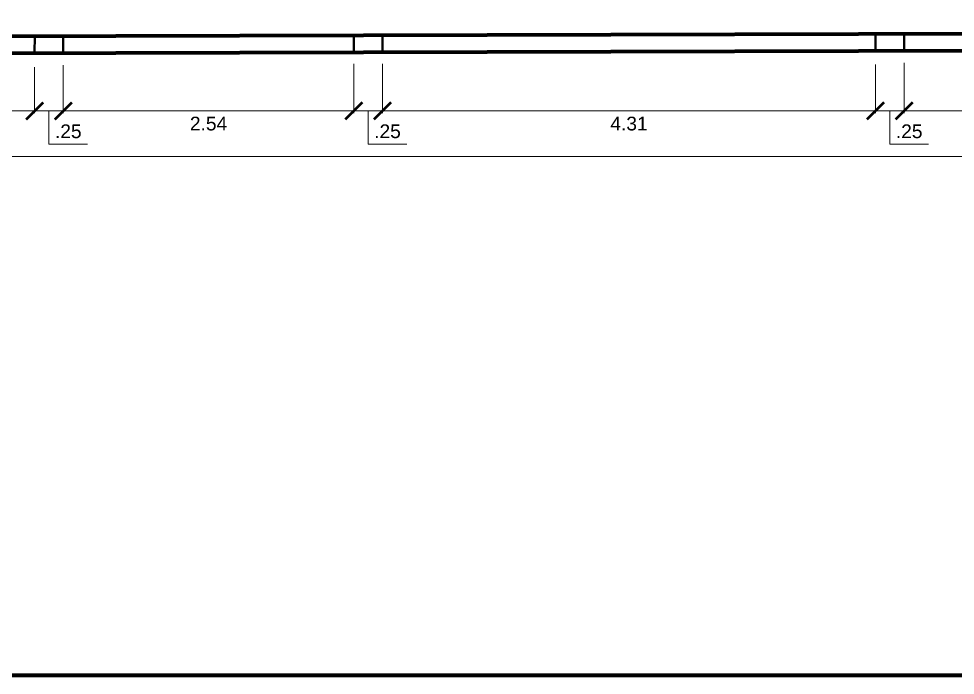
# Model space of a CAD drawing. Header units: millimetres. Extents: x 565 to 912, y 163 to 192.
# Drawn here: x 595.07 to 603.25, y 163.22 to 168.96 of the extents above; entities that cross this region are included whole.
import ezdxf

# ---------------------------------------------------------------- set-up
doc = ezdxf.new("R2010")
doc.units = ezdxf.units.MM
doc.header["$LTSCALE"] = 0.0125
for name, color, linetype, lineweight in [('COLUMNAS', 162, 'Continuous', 40), ('COTAS', 9, 'Continuous', 9), ('MARKO', 186, 'Continuous', 80), ('MURO ALTO', 40, 'Continuous', 70)]:
    doc.layers.add(name, color=color, linetype=linetype, lineweight=lineweight)
doc.styles.add('ARIAL', font='arial.ttf')
doc.dimstyles.new('ISO-25', dxfattribs={"dimtxt": 0.12, "dimasz": 0.15, "dimexe": 0.02, "dimexo": 0.1055, "dimgap": 0.05, "dimtad": 2, "dimtih": 1, "dimtoh": 1, "dimzin": 4, "dimdsep": 46, "dimtxsty": 'ARIAL', "dimblk": 'ARCHTICK', "dimcen": 2.5, "dimdle": 0.03, "dimclrd": 1, "dimclre": 2, "dimclrt": 256, "dimadec": 0, "dimazin": 0, "dimtfac": 1, "dimtmove": 0, "dimatfit": 0, "dimldrblk": 'ARCHTICK', "dimfxl": 0, "dimlwd": 13, "dimlwe": 9, "dimarcsym": 0})

# ---------------------------------------------------------------- blocks, each defined once
blk = doc.blocks.new('_ARCHTICK')
at = {"color": 0, "linetype": 'ByBlock', "const_width": 0.15}
blk.add_lwpolyline([(-0.5, -0.5), (0.5, 0.5)], dxfattribs=at)
blk = doc.blocks.new('*D143')
at = {"layer": 'COTAS', "color": 2, "lineweight": 9, "transparency": 16777216}
for p, q in [((602.8063, 168.5721), (602.8063, 168.1313)), ((606.2066, 168.5807), (606.2066, 168.1313))]:
    blk.add_line(p, q, dxfattribs=at)
at = {"layer": 'COTAS', "color": 1, "lineweight": 13, "transparency": 16777216}
blk.add_line((602.7763, 168.1513), (606.2366, 168.1513), dxfattribs=at)
at = {"layer": 'Defpoints', "color": 0, "transparency": 16777216}
for p in [(602.8063, 168.6776), (606.2066, 168.6862), (606.2066, 168.1513)]:
    blk.add_point(p, dxfattribs=at)
at = {"layer": 'COTAS', "color": 1, "lineweight": 13, "transparency": 16777216, "xscale": 0.15, "yscale": 0.15, "zscale": 0.15, "rotation": 180}
blk.add_blockref('_ARCHTICK', (602.8063, 168.1513), dxfattribs=at)
at = {"layer": 'COTAS', "color": 1, "lineweight": 13, "transparency": 16777216, "xscale": 0.15, "yscale": 0.15, "zscale": 0.15}
blk.add_blockref('_ARCHTICK', (606.2066, 168.1513), dxfattribs=at)
at = {"layer": 'COTAS', "transparency": 16777216, "insert": (604.5064, 168.04), "char_height": 0.12, "attachment_point": 5, "style": 'ARIAL'}
blk.add_mtext('3.40', dxfattribs=at)
blk = doc.blocks.new('*D137')
at = {"layer": 'COTAS', "color": 2, "lineweight": 9, "transparency": 16777216}
for p, q in [((591.2063, 168.5402), (591.2063, 168.1313)), ((595.2063, 168.5329), (595.2063, 168.1313))]:
    blk.add_line(p, q, dxfattribs=at)
at = {"layer": 'COTAS', "color": 1, "lineweight": 13, "transparency": 16777216}
blk.add_line((591.1763, 168.1513), (595.2363, 168.1513), dxfattribs=at)
at = {"layer": 'Defpoints', "color": 0, "transparency": 16777216}
for p in [(591.2063, 168.6457), (595.2063, 168.6384), (595.2063, 168.1513)]:
    blk.add_point(p, dxfattribs=at)
at = {"layer": 'COTAS', "color": 1, "lineweight": 13, "transparency": 16777216, "xscale": 0.15, "yscale": 0.15, "zscale": 0.15, "rotation": 180}
blk.add_blockref('_ARCHTICK', (591.2063, 168.1513), dxfattribs=at)
at = {"layer": 'COTAS', "color": 1, "lineweight": 13, "transparency": 16777216, "xscale": 0.15, "yscale": 0.15, "zscale": 0.15}
blk.add_blockref('_ARCHTICK', (595.2063, 168.1513), dxfattribs=at)
at = {"layer": 'COTAS', "transparency": 16777216, "insert": (593.2063, 168.04), "char_height": 0.12, "attachment_point": 5, "style": 'ARIAL'}
blk.add_mtext('4.00', dxfattribs=at)
blk = doc.blocks.new('*D141')
at = {"layer": 'COTAS', "color": 2, "lineweight": 9, "transparency": 16777216}
for p, q in [((598.2463, 168.5616), (598.2463, 168.1313)), ((602.5562, 168.5558), (602.5562, 168.1313))]:
    blk.add_line(p, q, dxfattribs=at)
at = {"layer": 'COTAS', "color": 1, "lineweight": 13, "transparency": 16777216}
blk.add_line((598.2163, 168.1513), (602.5862, 168.1513), dxfattribs=at)
at = {"layer": 'Defpoints', "color": 0, "transparency": 16777216}
for p in [(598.2463, 168.6671), (602.5562, 168.6613), (602.5562, 168.1513)]:
    blk.add_point(p, dxfattribs=at)
at = {"layer": 'COTAS', "color": 1, "lineweight": 13, "transparency": 16777216, "xscale": 0.15, "yscale": 0.15, "zscale": 0.15, "rotation": 180}
blk.add_blockref('_ARCHTICK', (598.2463, 168.1513), dxfattribs=at)
at = {"layer": 'COTAS', "color": 1, "lineweight": 13, "transparency": 16777216, "xscale": 0.15, "yscale": 0.15, "zscale": 0.15}
blk.add_blockref('_ARCHTICK', (602.5562, 168.1513), dxfattribs=at)
at = {"layer": 'COTAS', "transparency": 16777216, "insert": (600.4013, 168.04), "char_height": 0.12, "attachment_point": 5, "style": 'ARIAL'}
blk.add_mtext('4.31', dxfattribs=at)
blk = doc.blocks.new('*D140')
at = {"layer": 'COTAS', "color": 2, "lineweight": 9, "transparency": 16777216}
for p, q in [((597.9963, 168.5619), (597.9963, 168.1316)), ((598.2463, 168.5623), (598.2463, 168.1316))]:
    blk.add_line(p, q, dxfattribs=at)
at = {"layer": 'COTAS', "color": 1, "lineweight": 13, "transparency": 16777216}
for p, q in [((597.9963, 168.1516), (598.2463, 168.1516)), ((597.9963, 168.1516), (598.2463, 168.1516)), ((598.1213, 168.1516), (598.1213, 167.8615)), ((598.1213, 167.8615), (598.4591, 167.8615))]:
    blk.add_line(p, q, dxfattribs=at)
at = {"layer": 'Defpoints', "color": 0, "transparency": 16777216}
for p in [(597.9963, 168.6674), (598.2463, 168.6678), (598.2463, 168.1516)]:
    blk.add_point(p, dxfattribs=at)
at = {"layer": 'COTAS', "transparency": 16777216, "insert": (598.2902, 167.9728), "char_height": 0.12, "attachment_point": 5, "style": 'ARIAL'}
blk.add_mtext('.25', dxfattribs=at)
blk = doc.blocks.new('*D139')
at = {"layer": 'COTAS', "color": 2, "lineweight": 9, "transparency": 16777216}
for p, q in [((595.4564, 168.5519), (595.4564, 168.1313)), ((597.9963, 168.5616), (597.9963, 168.1313))]:
    blk.add_line(p, q, dxfattribs=at)
at = {"layer": 'COTAS', "color": 1, "lineweight": 13, "transparency": 16777216}
blk.add_line((595.4264, 168.1513), (598.0263, 168.1513), dxfattribs=at)
at = {"layer": 'Defpoints', "color": 0, "transparency": 16777216}
for p in [(595.4564, 168.6574), (597.9963, 168.6671), (597.9963, 168.1513)]:
    blk.add_point(p, dxfattribs=at)
at = {"layer": 'COTAS', "color": 1, "lineweight": 13, "transparency": 16777216, "xscale": 0.15, "yscale": 0.15, "zscale": 0.15, "rotation": 180}
blk.add_blockref('_ARCHTICK', (595.4564, 168.1513), dxfattribs=at)
at = {"layer": 'COTAS', "color": 1, "lineweight": 13, "transparency": 16777216, "xscale": 0.15, "yscale": 0.15, "zscale": 0.15}
blk.add_blockref('_ARCHTICK', (597.9963, 168.1513), dxfattribs=at)
at = {"layer": 'COTAS', "transparency": 16777216, "insert": (596.7263, 168.04), "char_height": 0.12, "attachment_point": 5, "style": 'ARIAL'}
blk.add_mtext('2.54', dxfattribs=at)
blk = doc.blocks.new('*D138')
at = {"layer": 'COTAS', "color": 2, "lineweight": 9, "transparency": 16777216}
for p, q in [((595.4564, 168.5519), (595.4564, 168.1313)), ((595.2063, 168.5329), (595.2063, 168.1313))]:
    blk.add_line(p, q, dxfattribs=at)
at = {"layer": 'COTAS', "color": 1, "lineweight": 13, "transparency": 16777216}
for p, q in [((595.2063, 168.1513), (595.4564, 168.1513)), ((595.2063, 168.1513), (595.4564, 168.1513)), ((595.3313, 168.1513), (595.3313, 167.8612)), ((595.3313, 167.8612), (595.6691, 167.8612))]:
    blk.add_line(p, q, dxfattribs=at)
at = {"layer": 'Defpoints', "color": 0, "transparency": 16777216}
for p in [(595.2063, 168.6384), (595.4564, 168.6574), (595.4564, 168.1513)]:
    blk.add_point(p, dxfattribs=at)
at = {"layer": 'COTAS', "transparency": 16777216, "insert": (595.5002, 167.9725), "char_height": 0.12, "attachment_point": 5, "style": 'ARIAL'}
blk.add_mtext('.25', dxfattribs=at)
blk = doc.blocks.new('*D142')
at = {"layer": 'COTAS', "color": 2, "lineweight": 9, "transparency": 16777216}
for p, q in [((602.5562, 168.5558), (602.5562, 168.1313)), ((602.8063, 168.5721), (602.8063, 168.1313))]:
    blk.add_line(p, q, dxfattribs=at)
at = {"layer": 'COTAS', "color": 1, "lineweight": 13, "transparency": 16777216}
for p, q in [((602.5562, 168.1513), (602.8063, 168.1513)), ((602.5562, 168.1513), (602.8063, 168.1513)), ((602.6812, 168.1513), (602.6812, 167.8612)), ((602.6812, 167.8612), (603.019, 167.8612))]:
    blk.add_line(p, q, dxfattribs=at)
at = {"layer": 'Defpoints', "color": 0, "transparency": 16777216}
for p in [(602.5562, 168.6613), (602.8063, 168.6776), (602.8063, 168.1513)]:
    blk.add_point(p, dxfattribs=at)
at = {"layer": 'COTAS', "transparency": 16777216, "insert": (602.8501, 167.9725), "char_height": 0.12, "attachment_point": 5, "style": 'ARIAL'}
blk.add_mtext('.25', dxfattribs=at)
blk = doc.blocks.new('*D161')
at = {"layer": 'COTAS', "color": 2, "lineweight": 9, "transparency": 16777216}
for p, q in [((610.5063, 168.593), (610.5063, 167.7336)), ((573.5563, 168.4938), (573.5563, 167.7336))]:
    blk.add_line(p, q, dxfattribs=at)
at = {"layer": 'COTAS', "color": 1, "lineweight": 13, "transparency": 16777216}
blk.add_line((610.5363, 167.7536), (573.5263, 167.7536), dxfattribs=at)
at = {"layer": 'Defpoints', "color": 0, "transparency": 16777216}
for p in [(610.5063, 168.6985), (573.5563, 168.5993), (573.5563, 167.7536)]:
    blk.add_point(p, dxfattribs=at)
at = {"layer": 'COTAS', "color": 1, "lineweight": 13, "transparency": 16777216, "xscale": 0.15, "yscale": 0.15, "zscale": 0.15, "rotation": 180}
blk.add_blockref('_ARCHTICK', (573.5563, 167.7536), dxfattribs=at)
at = {"layer": 'COTAS', "color": 1, "lineweight": 13, "transparency": 16777216, "xscale": 0.15, "yscale": 0.15, "zscale": 0.15}
blk.add_blockref('_ARCHTICK', (610.5063, 167.7536), dxfattribs=at)
at = {"layer": 'COTAS', "transparency": 16777216, "insert": (592.0313, 167.6423), "char_height": 0.12, "attachment_point": 5, "style": 'ARIAL'}
blk.add_mtext('36.89', dxfattribs=at)

msp = doc.modelspace()

# ---------------------------------------------------------------- linework, layer by layer
at = {"layer": 'COLUMNAS'}
for points in [[(595.20636, 168.65713), (595.45636, 168.65713), (595.45663, 168.80713), (595.20664, 168.80645)], [(597.99628, 168.66712), (598.24628, 168.66712), (598.24628, 168.81712), (597.99628, 168.81712)], [(602.55626, 168.67642), (602.80626, 168.67642), (602.80653, 168.8271), (602.55653, 168.82642)]]:
    msp.add_lwpolyline(points, close=True, dxfattribs=at)
at = {"layer": 'MARKO'}
msp.add_lwpolyline([(564.78685, 191.71852), (564.78685, 163.21852), (628.38011, 163.21852), (628.38011, 191.71852)], close=True, dxfattribs=at)
at = {"layer": 'MURO ALTO'}
for p, q in [((586.45626, 168.78267), (609.75626, 168.84599)), ((586.45626, 168.63267), (609.75626, 168.69666))]:
    msp.add_line(p, q, dxfattribs=at)

# ---------------------------------------------------------------- dimensions: what is measured, and where the dimension line sits
at = {"layer": 'COTAS'}
dim = msp.add_linear_dim(base=(573.55626, 167.7536), p1=(610.50626, 168.69853), p2=(573.55626, 168.59925), text='36.89', dimstyle='ISO-25', dxfattribs=at)
dim.commit()
dim.dimension.update_dxf_attribs({"geometry": '*D161', "text_midpoint": (592.03126, 167.64229)})
for base, p1, p2, picture, middle in [((595.20633, 168.15128), (591.20626, 168.64572), (595.20633, 168.63839), '*D137', (593.20629, 168.04001)), ((595.45636, 168.15128), (595.20633, 168.63839), (595.45636, 168.65739), '*D138', (595.38135, 167.97247)), ((597.99628, 168.15128), (595.45636, 168.65739), (597.99628, 168.66712), '*D139', (596.72632, 168.04001)), ((598.24628, 168.15159), (597.99628, 168.66744), (598.24628, 168.6678), '*D140', (598.17128, 167.97279)), ((602.55623, 168.15128), (598.24628, 168.66712), (602.55623, 168.66129), '*D141', (600.40126, 168.03997)), ((602.80626, 168.15128), (602.55623, 168.66129), (602.80626, 168.67758), '*D142', (602.73124, 167.97247)), ((606.20663, 168.15128), (602.80626, 168.67758), (606.20663, 168.68615), '*D143', (604.50645, 168.03997))]:
    dim = msp.add_linear_dim(base=base, p1=p1, p2=p2, angle=180, dimstyle='ISO-25', override={"dimtmove": 1}, dxfattribs=at)
    dim.commit()
    dim.dimension.update_dxf_attribs({"geometry": picture, "text_midpoint": middle})

doc.saveas('drawing.dxf')
